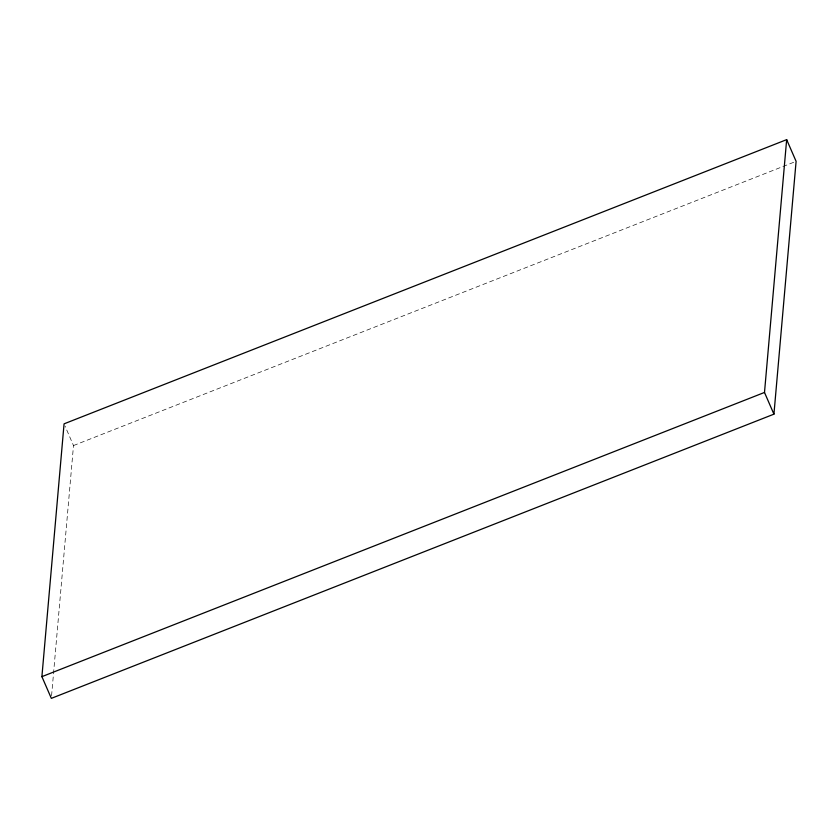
<?xml version="1.0" encoding="UTF-8"?>
<svg xmlns="http://www.w3.org/2000/svg" width="838" height="838" viewBox="0 0 838 838"><rect width="100%" height="100%" fill="white"/><g stroke="black" fill="none" stroke-linecap="round" stroke-linejoin="round"><path stroke-width="0.63" stroke-dasharray="4.19 3.14" d="M51.568 695.75L73.503 445.554L65.06 426.123M73.503 445.554L793.67 162.31"/><path stroke-width="1.26" d="M41.9 676.654L64.065 423.839L786.662 139.642L796.1 161.346L773.935 414.161L51.338 698.358L41.9 676.654L764.497 392.446L786.662 139.642M764.497 392.446L773.935 414.161"/></g></svg>
